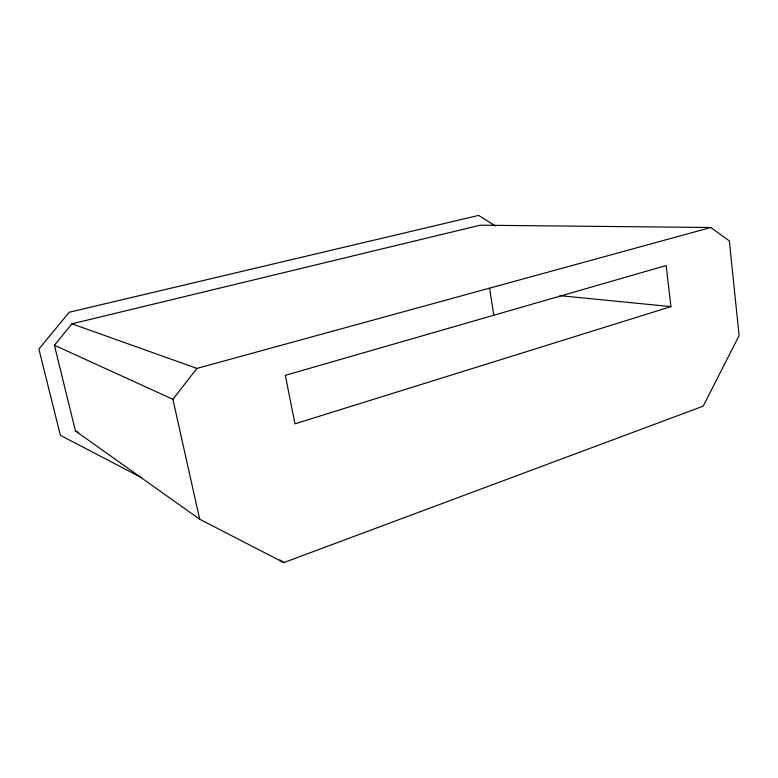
<?xml version="1.0" encoding="UTF-8"?>
<svg xmlns="http://www.w3.org/2000/svg" width="778" height="778" viewBox="0 0 778 778"><rect width="100%" height="100%" fill="white"/><g stroke="black" fill="none" stroke-linecap="round" stroke-linejoin="round"><path stroke-width="1.17" d="M199.693 519.227L172.901 399.309L196.922 368.402L710.791 227.497L729.356 240.888L739.1 335.619L703.186 406.155L283.795 562.591L199.693 519.227L75.456 430.973L54.411 345.247L71.946 323.813L480.104 225.202L710.791 227.497M670.937 306.629L294.979 423.816L285.341 375.336L666.163 265.531L670.937 306.629L560.004 295.669M71.946 323.813L196.922 368.402M54.411 345.247L172.901 399.309M141.732 477.741L60.363 435.291L38.9 349.098L69.164 312.26L478.606 215.409L495.489 225.999M75.456 430.973L78.675 432.665M279.788 559.878L283.795 562.591M489.605 288.152L493.748 315.246"/></g></svg>
